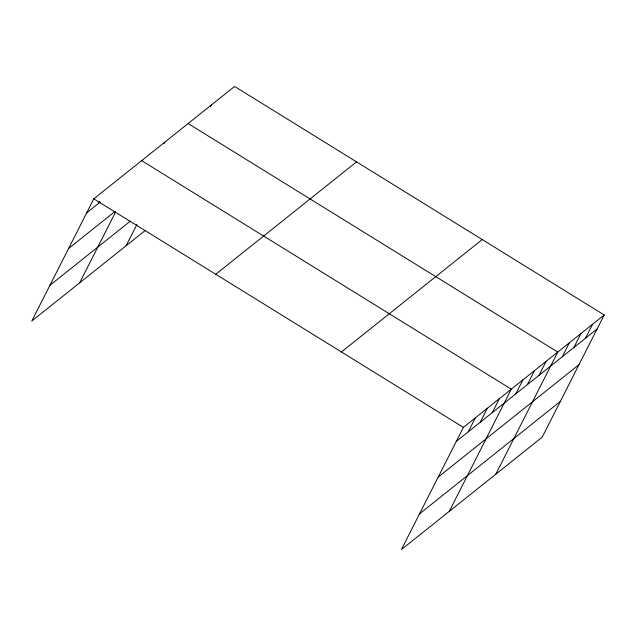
<?xml version="1.0" encoding="UTF-8"?>
<svg xmlns="http://www.w3.org/2000/svg" width="636" height="636" viewBox="0 0 636 636"><rect width="100%" height="100%" fill="white"/><g stroke="black" fill="none" stroke-linecap="round" stroke-linejoin="round"><path stroke-width="0.95" d="M604.2 314.979L463.406 427.376L401.419 549.552L542.214 437.155L604.2 314.979L234.581 86.448L93.786 198.845L31.8 321.021L145.493 230.264M98.659 203.274L99.542 201.525M79.667 282.805L115.561 212.074M164.001 143.831L164.891 142.082M126.135 245.719L136.915 224.468M210.46 106.737L211.351 104.996M468.279 431.804L475.37 417.82M480.244 422.256L487.343 408.264M492.208 412.7L499.308 398.708M449.286 511.336L511.272 389.16L141.653 160.63M515.796 393.875L522.887 379.883M527.411 384.597L534.51 370.613M539.026 375.327L546.125 361.343M495.754 474.249L557.74 352.066L188.121 123.535M562.256 356.78L569.355 342.796M573.871 347.51L580.97 333.518M585.486 338.233L592.585 324.249M86.687 212.829L100.154 202.081M68.577 248.533L114.949 211.51M49.91 285.318L130.308 221.137M215.763 274.259L356.558 161.862M341.429 351.954L482.223 239.565M456.306 441.36L597.101 328.963M438.196 477.064L578.991 364.666M419.529 513.848L560.324 401.451M93.786 198.845L463.406 427.376"/></g></svg>
